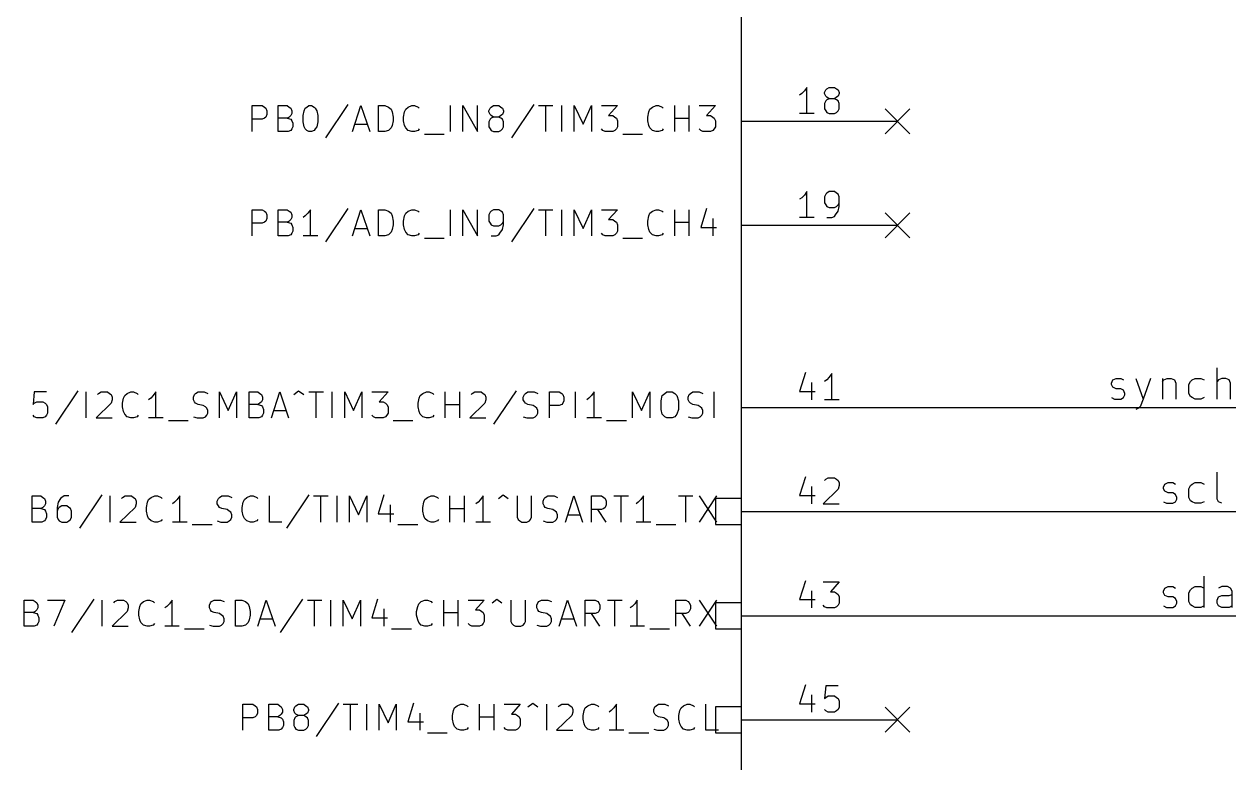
# Model space of a CAD drawing. Extents: x 4000 to 326700, y 4000 to 230000.
# Drawn here: x 120220 to 143500, y 132675 to 146862 of the extents above; entities that cross this region are included whole.
import ezdxf

# ---------------------------------------------------------------- set-up
doc = ezdxf.new("R2010")
doc.units = 0
for name, color, linetype in [('BLACK', 1, 'CONTINUOUS'), ('BLUE', 2, 'CONTINUOUS'), ('CYAN', 4, 'CONTINUOUS'), ('GREEN', 3, 'CONTINUOUS'), ('RED', 5, 'CONTINUOUS')]:
    doc.layers.add(name, color=color, linetype=linetype)

msp = doc.modelspace()

# ---------------------------------------------------------------- linework, layer by layer
at = {"layer": 'BLACK'}
for p, q in [((143140, 139660), (143140, 140260)), ((141110, 139970), (141140, 140030)), ((141110, 139940), (141110, 139970)), ((141140, 139890), (141110, 139940)), ((141140, 140030), (141200, 140060)), ((141200, 140060), (141290, 140060)), ((141290, 140060), (141340, 140030)), ((141580, 140060), (141720, 139660)), ((141860, 140060), (141720, 139660)), ((142090, 140060), (142090, 139660)), ((142090, 140000), (142120, 140030)), ((142120, 140030), (142180, 140060)), ((142180, 140060), (142260, 140060)), ((142260, 140060), (142320, 140030)), ((142320, 140030), (142350, 139970)), ((142350, 139970), (142350, 139660)), ((142600, 139940), (142630, 140000)), ((142600, 139770), (142600, 139940)), ((142630, 140000), (142660, 140030)), ((142660, 140030), (142720, 140060)), ((142720, 140060), (142830, 140060)), ((142830, 140060), (142890, 140030)), ((143170, 140030), (143140, 140000)), ((143230, 140060), (143170, 140030)), ((143310, 140060), (143230, 140060)), ((143370, 140030), (143310, 140060)), ((143400, 139970), (143370, 140030)), ((143400, 139660), (143400, 139970)), ((141110, 139690), (141170, 139660)), ((141200, 139860), (141140, 139890)), ((141290, 139860), (141200, 139860)), ((141340, 139830), (141290, 139860)), ((141290, 139660), (141340, 139690)), ((141370, 139770), (141340, 139830)), ((141340, 139690), (141370, 139740)), ((141370, 139740), (141370, 139770)), ((142630, 139710), (142600, 139770)), ((142660, 139690), (142630, 139710)), ((142720, 139660), (142660, 139690)), ((142890, 139690), (142830, 139660)), ((141170, 139660), (141290, 139660)), ((141630, 139490), (141580, 139460)), ((141660, 139510), (141630, 139490)), ((141720, 139660), (141660, 139510)), ((142830, 139660), (142720, 139660)), ((142140, 138030), (142200, 138060)), ((142200, 138060), (142290, 138060)), ((142290, 138060), (142340, 138030)), ((142660, 138030), (142720, 138060)), ((142720, 138060), (142830, 138060)), ((142830, 138060), (142890, 138030)), ((143140, 137740), (143140, 138260)), ((142110, 137970), (142140, 138030)), ((142110, 137940), (142110, 137970)), ((142140, 137890), (142110, 137940)), ((142200, 137860), (142140, 137890)), ((142290, 137860), (142200, 137860)), ((142340, 137830), (142290, 137860)), ((142370, 137770), (142340, 137830)), ((142600, 137940), (142630, 138000)), ((142600, 137770), (142600, 137940)), ((142630, 138000), (142660, 138030)), ((142110, 137690), (142170, 137660)), ((142170, 137660), (142290, 137660)), ((142290, 137660), (142340, 137690)), ((142340, 137690), (142370, 137740)), ((142370, 137740), (142370, 137770)), ((142630, 137710), (142600, 137770)), ((142660, 137690), (142630, 137710)), ((142720, 137660), (142660, 137690)), ((142830, 137660), (142720, 137660)), ((142890, 137690), (142830, 137660)), ((143170, 137690), (143140, 137740)), ((143230, 137660), (143170, 137690)), ((142890, 135660), (142890, 136260)), ((142110, 135970), (142140, 136030)), ((142110, 135940), (142110, 135970)), ((142140, 136030), (142200, 136060)), ((142200, 136060), (142290, 136060)), ((142290, 136060), (142340, 136030)), ((142600, 135940), (142630, 136000)), ((142630, 136000), (142660, 136030)), ((142660, 136030), (142720, 136060)), ((142720, 136060), (142830, 136060)), ((142830, 136060), (142890, 136030)), ((143230, 136060), (143170, 136030)), ((143340, 136060), (143230, 136060)), ((143400, 136030), (143340, 136060)), ((143430, 135970), (143400, 136030)), ((143430, 135660), (143430, 135970)), ((142140, 135890), (142110, 135940)), ((142200, 135860), (142140, 135890)), ((142290, 135860), (142200, 135860)), ((142340, 135830), (142290, 135860)), ((142370, 135770), (142340, 135830)), ((142340, 135690), (142370, 135740)), ((142370, 135740), (142370, 135770)), ((142600, 135770), (142600, 135940)), ((142630, 135710), (142600, 135770)), ((143140, 135800), (143170, 135860)), ((143140, 135740), (143140, 135800)), ((143170, 135690), (143140, 135740)), ((143170, 135860), (143230, 135890)), ((143230, 135890), (143370, 135890)), ((143370, 135890), (143430, 135910)), ((142110, 135690), (142170, 135660)), ((142170, 135660), (142290, 135660)), ((142290, 135660), (142340, 135690)), ((142660, 135690), (142630, 135710)), ((142720, 135660), (142660, 135690)), ((142830, 135660), (142720, 135660)), ((142890, 135690), (142830, 135660)), ((143230, 135660), (143170, 135690)), ((143370, 135660), (143230, 135660)), ((143430, 135690), (143370, 135660))]:
    msp.add_line(p, q, dxfattribs=at)
at = {"layer": 'BLUE'}
for p, q in [((136760, 145240), (137240, 144760)), ((137240, 145240), (136760, 144760)), ((136760, 143240), (137240, 142760)), ((137240, 143240), (136760, 142760)), ((136760, 133740), (137240, 133260)), ((137240, 133740), (136760, 133260))]:
    msp.add_line(p, q, dxfattribs=at)
at = {"layer": 'CYAN'}
for p, q in [((124600, 144800), (124600, 145300)), ((124600, 145300), (124790, 145300)), ((124790, 145300), (124840, 145270)), ((124840, 145270), (124860, 145250)), ((125100, 144800), (125100, 145300)), ((125100, 145300), (125270, 145300)), ((125270, 145300), (125310, 145270)), ((125310, 145270), (125340, 145250)), ((125620, 145250), (125650, 145270)), ((125650, 145270), (125690, 145300)), ((125690, 145300), (125740, 145300)), ((125740, 145300), (125790, 145270)), ((125790, 145270), (125810, 145250)), ((126440, 145320), (126010, 144680)), ((126530, 144800), (126690, 145300)), ((126690, 145300), (126860, 144800)), ((127030, 144800), (127030, 145300)), ((127030, 145300), (127150, 145300)), ((127150, 145300), (127220, 145270)), ((127220, 145270), (127270, 145230)), ((127550, 145230), (127600, 145270)), ((127600, 145270), (127670, 145300)), ((127670, 145300), (127720, 145300)), ((127720, 145300), (127790, 145270)), ((127790, 145270), (127810, 145250)), ((128410, 144800), (128410, 145300)), ((128650, 144800), (128650, 145300)), ((128650, 145300), (128930, 144800)), ((128930, 144800), (128930, 145300)), ((129170, 145250), (129190, 145270)), ((129190, 145270), (129240, 145300)), ((129240, 145300), (129340, 145300)), ((129340, 145300), (129380, 145270)), ((129380, 145270), (129410, 145250)), ((130010, 145320), (129580, 144680)), ((130100, 145300), (130380, 145300)), ((130240, 144800), (130240, 145300)), ((130550, 144800), (130550, 145300)), ((130790, 144800), (130790, 145300)), ((130790, 145300), (130960, 144940)), ((130960, 144940), (131120, 145300)), ((131120, 145300), (131120, 144800)), ((131310, 145300), (131620, 145300)), ((131620, 145300), (131450, 145110)), ((132240, 145230), (132290, 145270)), ((132290, 145270), (132360, 145300)), ((132360, 145300), (132410, 145300)), ((132410, 145300), (132480, 145270)), ((132480, 145270), (132500, 145250)), ((132720, 144800), (132720, 145300)), ((133000, 144800), (133000, 145300)), ((133190, 145300), (133500, 145300)), ((133500, 145300), (133330, 145110)), ((124790, 145040), (124600, 145040)), ((124840, 145060), (124790, 145040)), ((124860, 145080), (124840, 145060)), ((124860, 145250), (124880, 145200)), ((124880, 145130), (124860, 145080)), ((124880, 145200), (124880, 145130)), ((125270, 145060), (125100, 145060)), ((125310, 145080), (125270, 145060)), ((125270, 145060), (125340, 145040)), ((125340, 145110), (125310, 145080)), ((125340, 145250), (125360, 145200)), ((125360, 145150), (125340, 145110)), ((125340, 145040), (125360, 145010)), ((125360, 145200), (125360, 145150)), ((125580, 145110), (125600, 145200)), ((125580, 144990), (125580, 145110)), ((125600, 145200), (125620, 145250)), ((125810, 145250), (125840, 145200)), ((125840, 145200), (125860, 145110)), ((125860, 145110), (125860, 144990)), ((127270, 145230), (127290, 145180)), ((127290, 145180), (127310, 145080)), ((127310, 145080), (127310, 145010)), ((127510, 145080), (127530, 145180)), ((127510, 145010), (127510, 145080)), ((127530, 145180), (127550, 145230)), ((129150, 145200), (129170, 145250)), ((129150, 145180), (129150, 145200)), ((129170, 145130), (129150, 145180)), ((129170, 145040), (129150, 144990)), ((129190, 145110), (129170, 145130)), ((129190, 145060), (129170, 145040)), ((129240, 145080), (129190, 145110)), ((129240, 145080), (129190, 145060)), ((129340, 145080), (129240, 145080)), ((129380, 145110), (129340, 145080)), ((129380, 145060), (129340, 145080)), ((129410, 145130), (129380, 145110)), ((129410, 145040), (129380, 145060)), ((129410, 145250), (129430, 145200)), ((129430, 145180), (129410, 145130)), ((129430, 144990), (129410, 145040)), ((129430, 145200), (129430, 145180)), ((131450, 145110), (131530, 145110)), ((131530, 145110), (131570, 145080)), ((131570, 145080), (131600, 145060)), ((131600, 145060), (131620, 145010)), ((132200, 145080), (132220, 145180)), ((132200, 145010), (132200, 145080)), ((132220, 145180), (132240, 145230)), ((132720, 145060), (133000, 145060)), ((133330, 145110), (133410, 145110)), ((133410, 145110), (133450, 145080)), ((133450, 145080), (133480, 145060)), ((133480, 145060), (133500, 145010)), ((125340, 144820), (125290, 144800)), ((125360, 144850), (125340, 144820)), ((125360, 145010), (125380, 144960)), ((125380, 144890), (125360, 144850)), ((125380, 144960), (125380, 144890)), ((125600, 144890), (125580, 144990)), ((125620, 144850), (125600, 144890)), ((125650, 144820), (125620, 144850)), ((125690, 144800), (125650, 144820)), ((125790, 144820), (125740, 144800)), ((125810, 144850), (125790, 144820)), ((125840, 144890), (125810, 144850)), ((125860, 144990), (125840, 144890)), ((126580, 144940), (126810, 144940)), ((127220, 144820), (127150, 144800)), ((127270, 144870), (127220, 144820)), ((127290, 144920), (127270, 144870)), ((127310, 145010), (127290, 144920)), ((127530, 144920), (127510, 145010)), ((127550, 144870), (127530, 144920)), ((127600, 144820), (127550, 144870)), ((127670, 144800), (127600, 144820)), ((127790, 144820), (127720, 144800)), ((127810, 144850), (127790, 144820)), ((129150, 144990), (129150, 144890)), ((129150, 144890), (129170, 144850)), ((129170, 144850), (129190, 144820)), ((129190, 144820), (129240, 144800)), ((129340, 144800), (129380, 144820)), ((129380, 144820), (129410, 144850)), ((129410, 144850), (129430, 144890)), ((129430, 144890), (129430, 144990)), ((131340, 144820), (131310, 144850)), ((131380, 144800), (131340, 144820)), ((131570, 144820), (131530, 144800)), ((131600, 144850), (131570, 144820)), ((131620, 144890), (131600, 144850)), ((131620, 145010), (131620, 144890)), ((132220, 144920), (132200, 145010)), ((132240, 144870), (132220, 144920)), ((132290, 144820), (132240, 144870)), ((132360, 144800), (132290, 144820)), ((132480, 144820), (132410, 144800)), ((132500, 144850), (132480, 144820)), ((133220, 144820), (133190, 144850)), ((133260, 144800), (133220, 144820)), ((133450, 144820), (133410, 144800)), ((133480, 144850), (133450, 144820)), ((133500, 144890), (133480, 144850)), ((133500, 145010), (133500, 144890)), ((125290, 144800), (125100, 144800)), ((125740, 144800), (125690, 144800)), ((127150, 144800), (127030, 144800)), ((127720, 144800), (127670, 144800)), ((127910, 144750), (128290, 144750)), ((129240, 144800), (129340, 144800)), ((131530, 144800), (131380, 144800)), ((131720, 144750), (132100, 144750)), ((132410, 144800), (132360, 144800)), ((133410, 144800), (133260, 144800)), ((124600, 142800), (124600, 143300)), ((124600, 143300), (124790, 143300)), ((124790, 143300), (124840, 143270)), ((124840, 143270), (124860, 143250)), ((124860, 143250), (124880, 143200)), ((124880, 143200), (124880, 143130)), ((125100, 142800), (125100, 143300)), ((125100, 143300), (125270, 143300)), ((125270, 143300), (125310, 143270)), ((125310, 143270), (125340, 143250)), ((125340, 143250), (125360, 143200)), ((125360, 143200), (125360, 143150)), ((125620, 143180), (125580, 143150)), ((125670, 143230), (125620, 143180)), ((125720, 143300), (125670, 143230)), ((125720, 142800), (125720, 143300)), ((126440, 143320), (126010, 142680)), ((126530, 142800), (126690, 143300)), ((126690, 143300), (126860, 142800)), ((127030, 142800), (127030, 143300)), ((127030, 143300), (127150, 143300)), ((127150, 143300), (127220, 143270)), ((127220, 143270), (127270, 143230)), ((127270, 143230), (127290, 143180)), ((127290, 143180), (127310, 143080)), ((127510, 143080), (127530, 143180)), ((127530, 143180), (127550, 143230)), ((127550, 143230), (127600, 143270)), ((127600, 143270), (127670, 143300)), ((127670, 143300), (127720, 143300)), ((127720, 143300), (127790, 143270)), ((127790, 143270), (127810, 143250)), ((128410, 142800), (128410, 143300)), ((128650, 142800), (128650, 143300)), ((128650, 143300), (128930, 142800)), ((128930, 142800), (128930, 143300)), ((129170, 143250), (129150, 143200)), ((129150, 143200), (129150, 143080)), ((129190, 143270), (129170, 143250)), ((129240, 143300), (129190, 143270)), ((129340, 143300), (129240, 143300)), ((129380, 143270), (129340, 143300)), ((129410, 143250), (129380, 143270)), ((129430, 143200), (129410, 143250)), ((129430, 143010), (129430, 143200)), ((130010, 143320), (129580, 142680)), ((130100, 143300), (130380, 143300)), ((130240, 142800), (130240, 143300)), ((130550, 142800), (130550, 143300)), ((130790, 142800), (130790, 143300)), ((130790, 143300), (130960, 142940)), ((130960, 142940), (131120, 143300)), ((131120, 143300), (131120, 142800)), ((131310, 143300), (131620, 143300)), ((131620, 143300), (131450, 143110)), ((132200, 143080), (132220, 143180)), ((132220, 143180), (132240, 143230)), ((132240, 143230), (132290, 143270)), ((132290, 143270), (132360, 143300)), ((132360, 143300), (132410, 143300)), ((132410, 143300), (132480, 143270)), ((132480, 143270), (132500, 143250)), ((132720, 142800), (132720, 143300)), ((133000, 142800), (133000, 143300)), ((133330, 143320), (133220, 142960)), ((124790, 143040), (124600, 143040)), ((124840, 143060), (124790, 143040)), ((124860, 143080), (124840, 143060)), ((124880, 143130), (124860, 143080)), ((125270, 143060), (125100, 143060)), ((125310, 143080), (125270, 143060)), ((125270, 143060), (125340, 143040)), ((125340, 143110), (125310, 143080)), ((125360, 143150), (125340, 143110)), ((125340, 143040), (125360, 143010)), ((125360, 143010), (125380, 142960)), ((125380, 142960), (125380, 142890)), ((126580, 142940), (126810, 142940)), ((127310, 143010), (127290, 142920)), ((127310, 143080), (127310, 143010)), ((127510, 143010), (127510, 143080)), ((127530, 142920), (127510, 143010)), ((129150, 143080), (129170, 143040)), ((129170, 143040), (129190, 143010)), ((129190, 143010), (129240, 142990)), ((129240, 142990), (129340, 142990)), ((129340, 142990), (129380, 143010)), ((129380, 143010), (129410, 143040)), ((129410, 143040), (129430, 143080)), ((129410, 142920), (129430, 143010)), ((131450, 143110), (131530, 143110)), ((131530, 143110), (131570, 143080)), ((131570, 143080), (131600, 143060)), ((131600, 143060), (131620, 143010)), ((131620, 143010), (131620, 142890)), ((132200, 143010), (132200, 143080)), ((132220, 142920), (132200, 143010)), ((132720, 143060), (133000, 143060)), ((133220, 142960), (133520, 142960)), ((133450, 143130), (133450, 142800)), ((125290, 142800), (125100, 142800)), ((125340, 142820), (125290, 142800)), ((125360, 142850), (125340, 142820)), ((125380, 142890), (125360, 142850)), ((125860, 142800), (125580, 142800)), ((127150, 142800), (127030, 142800)), ((127220, 142820), (127150, 142800)), ((127270, 142870), (127220, 142820)), ((127290, 142920), (127270, 142870)), ((127550, 142870), (127530, 142920)), ((127600, 142820), (127550, 142870)), ((127670, 142800), (127600, 142820)), ((127720, 142800), (127670, 142800)), ((127790, 142820), (127720, 142800)), ((127810, 142850), (127790, 142820)), ((127910, 142750), (128290, 142750)), ((129190, 142800), (129290, 142800)), ((129290, 142800), (129340, 142820)), ((129340, 142820), (129360, 142850)), ((129360, 142850), (129410, 142920)), ((131340, 142820), (131310, 142850)), ((131380, 142800), (131340, 142820)), ((131530, 142800), (131380, 142800)), ((131570, 142820), (131530, 142800)), ((131600, 142850), (131570, 142820)), ((131620, 142890), (131600, 142850)), ((131720, 142750), (132100, 142750)), ((132240, 142870), (132220, 142920)), ((132290, 142820), (132240, 142870)), ((132360, 142800), (132290, 142820)), ((132410, 142800), (132360, 142800)), ((132480, 142820), (132410, 142800)), ((132500, 142850), (132480, 142820)), ((120410, 139800), (120390, 139560)), ((120650, 139800), (120410, 139800)), ((121250, 139820), (120820, 139180)), ((121410, 139300), (121410, 139800)), ((121630, 139750), (121650, 139770)), ((121650, 139770), (121700, 139800)), ((121700, 139800), (121820, 139800)), ((121820, 139800), (121860, 139770)), ((121860, 139770), (121890, 139750)), ((121890, 139750), (121910, 139700)), ((121910, 139700), (121910, 139650)), ((122110, 139580), (122130, 139680)), ((122130, 139680), (122150, 139730)), ((122150, 139730), (122200, 139770)), ((122200, 139770), (122270, 139800)), ((122270, 139800), (122320, 139800)), ((122320, 139800), (122390, 139770)), ((122390, 139770), (122410, 139750)), ((122650, 139680), (122610, 139650)), ((122700, 139730), (122650, 139680)), ((122750, 139800), (122700, 139730)), ((122750, 139300), (122750, 139800)), ((123470, 139700), (123490, 139750)), ((123470, 139650), (123470, 139700)), ((123490, 139750), (123510, 139770)), ((123510, 139770), (123560, 139800)), ((123560, 139800), (123680, 139800)), ((123680, 139800), (123750, 139770)), ((123970, 139300), (123970, 139800)), ((123970, 139800), (124140, 139440)), ((124140, 139440), (124300, 139800)), ((124300, 139800), (124300, 139300)), ((124540, 139300), (124540, 139800)), ((124540, 139800), (124710, 139800)), ((124710, 139800), (124750, 139770)), ((124750, 139770), (124780, 139750)), ((124780, 139750), (124800, 139700)), ((124800, 139700), (124800, 139650)), ((124970, 139300), (125130, 139800)), ((125130, 139800), (125300, 139300)), ((125400, 139750), (125490, 139820)), ((125490, 139820), (125590, 139750)), ((125690, 139800), (125970, 139800)), ((125830, 139300), (125830, 139800)), ((126140, 139300), (126140, 139800)), ((126380, 139300), (126380, 139800)), ((126380, 139800), (126550, 139440)), ((126550, 139440), (126710, 139800)), ((126710, 139800), (126710, 139300)), ((126900, 139800), (127210, 139800)), ((127210, 139800), (127040, 139610)), ((127790, 139580), (127810, 139680)), ((127810, 139680), (127830, 139730)), ((127830, 139730), (127880, 139770)), ((127880, 139770), (127950, 139800)), ((127950, 139800), (128000, 139800)), ((128000, 139800), (128070, 139770)), ((128070, 139770), (128090, 139750)), ((128310, 139300), (128310, 139800)), ((128590, 139300), (128590, 139800)), ((128810, 139750), (128830, 139770)), ((128830, 139770), (128880, 139800)), ((128880, 139800), (129000, 139800)), ((129000, 139800), (129040, 139770)), ((129040, 139770), (129070, 139750)), ((129070, 139750), (129090, 139700)), ((129090, 139700), (129090, 139650)), ((129670, 139820), (129240, 139180)), ((129810, 139700), (129830, 139750)), ((129810, 139650), (129810, 139700)), ((129830, 139750), (129850, 139770)), ((129850, 139770), (129900, 139800)), ((129900, 139800), (130020, 139800)), ((130020, 139800), (130090, 139770)), ((130310, 139300), (130310, 139800)), ((130310, 139800), (130500, 139800)), ((130500, 139800), (130550, 139770)), ((130550, 139770), (130570, 139750)), ((130570, 139750), (130590, 139700)), ((130590, 139700), (130590, 139630)), ((130810, 139300), (130810, 139800)), ((131070, 139680), (131030, 139650)), ((131120, 139730), (131070, 139680)), ((131170, 139800), (131120, 139730)), ((131170, 139300), (131170, 139800)), ((131910, 139300), (131910, 139800)), ((131910, 139800), (132080, 139440)), ((132080, 139440), (132240, 139800)), ((132240, 139800), (132240, 139300)), ((132460, 139630), (132480, 139730)), ((132480, 139730), (132530, 139770)), ((132530, 139770), (132570, 139800)), ((132570, 139800), (132670, 139800)), ((132670, 139800), (132720, 139770)), ((132720, 139770), (132760, 139730)), ((132760, 139730), (132790, 139630)), ((132980, 139700), (133000, 139750)), ((132980, 139650), (132980, 139700)), ((133000, 139750), (133020, 139770)), ((133020, 139770), (133070, 139800)), ((133070, 139800), (133190, 139800)), ((133190, 139800), (133260, 139770)), ((133480, 139300), (133480, 139800)), ((120390, 139560), (120410, 139580)), ((120410, 139580), (120460, 139610)), ((120460, 139610), (120580, 139610)), ((120580, 139610), (120620, 139580)), ((120620, 139580), (120650, 139560)), ((120650, 139560), (120670, 139510)), ((120670, 139510), (120670, 139390)), ((121890, 139580), (121600, 139300)), ((121910, 139650), (121890, 139580)), ((122110, 139510), (122110, 139580)), ((122130, 139420), (122110, 139510)), ((123490, 139610), (123470, 139650)), ((123510, 139580), (123490, 139610)), ((123560, 139560), (123510, 139580)), ((123660, 139540), (123560, 139560)), ((123700, 139510), (123660, 139540)), ((123730, 139490), (123700, 139510)), ((123750, 139440), (123730, 139490)), ((124710, 139560), (124540, 139560)), ((124750, 139580), (124710, 139560)), ((124710, 139560), (124780, 139540)), ((124780, 139610), (124750, 139580)), ((124800, 139650), (124780, 139610)), ((124780, 139540), (124800, 139510)), ((124800, 139510), (124820, 139460)), ((124820, 139460), (124820, 139390)), ((127040, 139610), (127120, 139610)), ((127120, 139610), (127160, 139580)), ((127160, 139580), (127190, 139560)), ((127190, 139560), (127210, 139510)), ((127210, 139510), (127210, 139390)), ((127790, 139510), (127790, 139580)), ((127810, 139420), (127790, 139510)), ((128310, 139560), (128590, 139560)), ((129070, 139580), (128780, 139300)), ((129090, 139650), (129070, 139580)), ((129830, 139610), (129810, 139650)), ((129850, 139580), (129830, 139610)), ((129900, 139560), (129850, 139580)), ((130000, 139540), (129900, 139560)), ((130040, 139510), (130000, 139540)), ((130070, 139490), (130040, 139510)), ((130090, 139440), (130070, 139490)), ((130500, 139540), (130310, 139540)), ((130550, 139560), (130500, 139540)), ((130570, 139580), (130550, 139560)), ((130590, 139630), (130570, 139580)), ((132460, 139460), (132460, 139630)), ((132480, 139370), (132460, 139460)), ((132790, 139460), (132760, 139370)), ((132790, 139630), (132790, 139460)), ((133000, 139610), (132980, 139650)), ((133020, 139580), (133000, 139610)), ((133070, 139560), (133020, 139580)), ((133170, 139540), (133070, 139560)), ((133210, 139510), (133170, 139540)), ((133240, 139490), (133210, 139510)), ((133260, 139440), (133240, 139490)), ((120410, 139320), (120390, 139350)), ((120460, 139300), (120410, 139320)), ((120580, 139300), (120460, 139300)), ((120620, 139320), (120580, 139300)), ((120650, 139350), (120620, 139320)), ((120670, 139390), (120650, 139350)), ((121600, 139300), (121910, 139300)), ((122150, 139370), (122130, 139420)), ((122200, 139320), (122150, 139370)), ((122270, 139300), (122200, 139320)), ((122320, 139300), (122270, 139300)), ((122390, 139320), (122320, 139300)), ((122410, 139350), (122390, 139320)), ((122890, 139300), (122610, 139300)), ((122990, 139250), (123370, 139250)), ((123470, 139320), (123540, 139300)), ((123540, 139300), (123660, 139300)), ((123660, 139300), (123700, 139320)), ((123700, 139320), (123730, 139350)), ((123730, 139350), (123750, 139390)), ((123750, 139390), (123750, 139440)), ((124730, 139300), (124540, 139300)), ((124780, 139320), (124730, 139300)), ((124800, 139350), (124780, 139320)), ((124820, 139390), (124800, 139350)), ((125020, 139440), (125250, 139440)), ((126930, 139320), (126900, 139350)), ((126970, 139300), (126930, 139320)), ((127120, 139300), (126970, 139300)), ((127160, 139320), (127120, 139300)), ((127190, 139350), (127160, 139320)), ((127210, 139390), (127190, 139350)), ((127310, 139250), (127690, 139250)), ((127830, 139370), (127810, 139420)), ((127880, 139320), (127830, 139370)), ((127950, 139300), (127880, 139320)), ((128000, 139300), (127950, 139300)), ((128070, 139320), (128000, 139300)), ((128090, 139350), (128070, 139320)), ((128780, 139300), (129090, 139300)), ((129810, 139320), (129880, 139300)), ((129880, 139300), (130000, 139300)), ((130000, 139300), (130040, 139320)), ((130040, 139320), (130070, 139350)), ((130070, 139350), (130090, 139390)), ((130090, 139390), (130090, 139440)), ((131310, 139300), (131030, 139300)), ((131410, 139250), (131790, 139250)), ((132530, 139320), (132480, 139370)), ((132570, 139300), (132530, 139320)), ((132670, 139300), (132570, 139300)), ((132720, 139320), (132670, 139300)), ((132760, 139370), (132720, 139320)), ((132980, 139320), (133050, 139300)), ((133050, 139300), (133170, 139300)), ((133170, 139300), (133210, 139320)), ((133210, 139320), (133240, 139350)), ((133240, 139350), (133260, 139390)), ((133260, 139390), (133260, 139440)), ((121710, 137820), (121280, 137180)), ((125690, 137820), (125260, 137180)), ((127130, 137820), (127020, 137460)), ((129330, 137750), (129420, 137820)), ((129420, 137820), (129520, 137750)), ((120370, 137300), (120370, 137800)), ((120370, 137800), (120540, 137800)), ((120540, 137800), (120580, 137770)), ((120580, 137770), (120610, 137750)), ((120610, 137610), (120580, 137580)), ((120610, 137750), (120630, 137700)), ((120630, 137650), (120610, 137610)), ((120630, 137700), (120630, 137650)), ((120870, 137680), (120850, 137580)), ((120920, 137750), (120870, 137680)), ((120940, 137610), (120890, 137580)), ((120940, 137770), (120920, 137750)), ((120990, 137800), (120940, 137770)), ((121040, 137610), (120940, 137610)), ((121080, 137800), (120990, 137800)), ((121080, 137580), (121040, 137610)), ((121870, 137300), (121870, 137800)), ((122090, 137750), (122110, 137770)), ((122110, 137770), (122160, 137800)), ((122160, 137800), (122280, 137800)), ((122280, 137800), (122320, 137770)), ((122320, 137770), (122350, 137750)), ((122350, 137750), (122370, 137700)), ((122370, 137650), (122350, 137580)), ((122370, 137700), (122370, 137650)), ((122570, 137580), (122590, 137680)), ((122590, 137680), (122610, 137730)), ((122610, 137730), (122660, 137770)), ((122660, 137770), (122730, 137800)), ((122730, 137800), (122780, 137800)), ((122780, 137800), (122850, 137770)), ((122850, 137770), (122870, 137750)), ((123110, 137680), (123070, 137650)), ((123160, 137730), (123110, 137680)), ((123210, 137800), (123160, 137730)), ((123210, 137300), (123210, 137800)), ((123930, 137700), (123950, 137750)), ((123930, 137650), (123930, 137700)), ((123950, 137610), (123930, 137650)), ((123950, 137750), (123970, 137770)), ((123970, 137580), (123950, 137610)), ((123970, 137770), (124020, 137800)), ((124020, 137800), (124140, 137800)), ((124140, 137800), (124210, 137770)), ((124410, 137580), (124430, 137680)), ((124430, 137680), (124450, 137730)), ((124450, 137730), (124500, 137770)), ((124500, 137770), (124570, 137800)), ((124570, 137800), (124620, 137800)), ((124620, 137800), (124690, 137770)), ((124690, 137770), (124710, 137750)), ((124930, 137300), (124930, 137800)), ((125780, 137800), (126060, 137800)), ((125920, 137300), (125920, 137800)), ((126230, 137300), (126230, 137800)), ((126470, 137300), (126470, 137800)), ((126470, 137800), (126640, 137440)), ((126640, 137440), (126800, 137800)), ((126800, 137800), (126800, 137300)), ((127250, 137630), (127250, 137300)), ((127880, 137580), (127900, 137680)), ((127900, 137680), (127920, 137730)), ((127920, 137730), (127970, 137770)), ((127970, 137770), (128040, 137800)), ((128040, 137800), (128090, 137800)), ((128090, 137800), (128160, 137770)), ((128160, 137770), (128180, 137750)), ((128400, 137300), (128400, 137800)), ((128680, 137300), (128680, 137800)), ((128940, 137680), (128900, 137650)), ((128990, 137730), (128940, 137680)), ((129040, 137800), (128990, 137730)), ((129040, 137300), (129040, 137800)), ((129690, 137800), (129690, 137390)), ((129970, 137390), (129970, 137800)), ((130190, 137700), (130210, 137750)), ((130190, 137650), (130190, 137700)), ((130210, 137610), (130190, 137650)), ((130210, 137750), (130230, 137770)), ((130230, 137580), (130210, 137610)), ((130230, 137770), (130280, 137800)), ((130280, 137800), (130400, 137800)), ((130400, 137800), (130470, 137770)), ((130620, 137300), (130780, 137800)), ((130780, 137800), (130950, 137300)), ((131120, 137300), (131120, 137800)), ((131120, 137800), (131310, 137800)), ((131310, 137800), (131360, 137770)), ((131360, 137770), (131380, 137750)), ((131380, 137750), (131400, 137700)), ((131400, 137630), (131380, 137580)), ((131400, 137700), (131400, 137630)), ((131550, 137800), (131830, 137800)), ((131690, 137300), (131690, 137800)), ((132020, 137680), (131980, 137650)), ((132070, 137730), (132020, 137680)), ((132120, 137800), (132070, 137730)), ((132120, 137300), (132120, 137800)), ((132790, 137800), (133070, 137800)), ((132930, 137300), (132930, 137800)), ((133190, 137800), (133520, 137300)), ((133520, 137800), (133190, 137300)), ((120540, 137560), (120370, 137560)), ((120580, 137580), (120540, 137560)), ((120540, 137560), (120610, 137540)), ((120610, 137540), (120630, 137510)), ((120630, 137510), (120650, 137460)), ((120650, 137390), (120630, 137350)), ((120650, 137460), (120650, 137390)), ((120850, 137580), (120850, 137390)), ((120870, 137560), (120850, 137510)), ((120850, 137390), (120870, 137350)), ((120890, 137580), (120870, 137560)), ((121110, 137560), (121080, 137580)), ((121130, 137510), (121110, 137560)), ((121110, 137350), (121130, 137390)), ((121130, 137390), (121130, 137510)), ((122350, 137580), (122060, 137300)), ((122570, 137510), (122570, 137580)), ((122590, 137420), (122570, 137510)), ((122610, 137370), (122590, 137420)), ((122660, 137320), (122610, 137370)), ((124020, 137560), (123970, 137580)), ((124120, 137540), (124020, 137560)), ((124160, 137510), (124120, 137540)), ((124190, 137490), (124160, 137510)), ((124210, 137440), (124190, 137490)), ((124190, 137350), (124210, 137390)), ((124210, 137390), (124210, 137440)), ((124410, 137510), (124410, 137580)), ((124430, 137420), (124410, 137510)), ((124450, 137370), (124430, 137420)), ((124500, 137320), (124450, 137370)), ((127020, 137460), (127320, 137460)), ((127880, 137510), (127880, 137580)), ((127900, 137420), (127880, 137510)), ((127920, 137370), (127900, 137420)), ((127970, 137320), (127920, 137370)), ((128400, 137560), (128680, 137560)), ((129690, 137390), (129710, 137350)), ((129950, 137350), (129970, 137390)), ((130280, 137560), (130230, 137580)), ((130380, 137540), (130280, 137560)), ((130420, 137510), (130380, 137540)), ((130450, 137490), (130420, 137510)), ((130470, 137440), (130450, 137490)), ((130450, 137350), (130470, 137390)), ((130470, 137390), (130470, 137440)), ((130670, 137440), (130900, 137440)), ((131310, 137540), (131120, 137540)), ((131400, 137300), (131240, 137540)), ((131360, 137560), (131310, 137540)), ((131380, 137580), (131360, 137560)), ((120560, 137300), (120370, 137300)), ((120610, 137320), (120560, 137300)), ((120630, 137350), (120610, 137320)), ((120870, 137350), (120890, 137320)), ((120890, 137320), (120940, 137300)), ((120940, 137300), (121040, 137300)), ((121040, 137300), (121080, 137320)), ((121080, 137320), (121110, 137350)), ((122060, 137300), (122370, 137300)), ((122730, 137300), (122660, 137320)), ((122780, 137300), (122730, 137300)), ((122850, 137320), (122780, 137300)), ((122870, 137350), (122850, 137320)), ((123350, 137300), (123070, 137300)), ((123450, 137250), (123830, 137250)), ((123930, 137320), (124000, 137300)), ((124000, 137300), (124120, 137300)), ((124120, 137300), (124160, 137320)), ((124160, 137320), (124190, 137350)), ((124570, 137300), (124500, 137320)), ((124620, 137300), (124570, 137300)), ((124690, 137320), (124620, 137300)), ((124710, 137350), (124690, 137320)), ((125170, 137300), (124930, 137300)), ((127400, 137250), (127780, 137250)), ((128040, 137300), (127970, 137320)), ((128090, 137300), (128040, 137300)), ((128160, 137320), (128090, 137300)), ((128180, 137350), (128160, 137320)), ((129180, 137300), (128900, 137300)), ((129710, 137350), (129740, 137320)), ((129740, 137320), (129780, 137300)), ((129780, 137300), (129880, 137300)), ((129880, 137300), (129930, 137320)), ((129930, 137320), (129950, 137350)), ((130190, 137320), (130260, 137300)), ((130260, 137300), (130380, 137300)), ((130380, 137300), (130420, 137320)), ((130420, 137320), (130450, 137350)), ((132260, 137300), (131980, 137300)), ((132360, 137250), (132740, 137250)), ((120220, 135300), (120220, 135800)), ((120220, 135800), (120390, 135800)), ((120390, 135800), (120430, 135770)), ((120430, 135770), (120460, 135750)), ((120460, 135750), (120480, 135700)), ((120670, 135800), (121000, 135800)), ((121000, 135800), (120790, 135300)), ((121560, 135820), (121130, 135180)), ((121720, 135300), (121720, 135800)), ((121940, 135750), (121960, 135770)), ((121960, 135770), (122010, 135800)), ((122010, 135800), (122130, 135800)), ((122130, 135800), (122170, 135770)), ((122170, 135770), (122200, 135750)), ((122200, 135750), (122220, 135700)), ((122440, 135680), (122460, 135730)), ((122460, 135730), (122510, 135770)), ((122510, 135770), (122580, 135800)), ((122580, 135800), (122630, 135800)), ((122630, 135800), (122700, 135770)), ((122700, 135770), (122720, 135750)), ((123010, 135730), (122960, 135680)), ((123060, 135800), (123010, 135730)), ((123060, 135300), (123060, 135800)), ((123780, 135700), (123800, 135750)), ((123800, 135750), (123820, 135770)), ((123820, 135770), (123870, 135800)), ((123870, 135800), (123990, 135800)), ((123990, 135800), (124060, 135770)), ((124280, 135300), (124280, 135800)), ((124280, 135800), (124400, 135800)), ((124400, 135800), (124470, 135770)), ((124470, 135770), (124520, 135730)), ((124520, 135730), (124540, 135680)), ((124710, 135300), (124870, 135800)), ((124870, 135800), (125040, 135300)), ((125570, 135820), (125140, 135180)), ((125660, 135800), (125940, 135800)), ((125800, 135300), (125800, 135800)), ((126110, 135300), (126110, 135800)), ((126350, 135300), (126350, 135800)), ((126350, 135800), (126520, 135440)), ((126520, 135440), (126680, 135800)), ((126680, 135800), (126680, 135300)), ((127010, 135820), (126900, 135460)), ((127780, 135680), (127800, 135730)), ((127800, 135730), (127850, 135770)), ((127850, 135770), (127920, 135800)), ((127920, 135800), (127970, 135800)), ((127970, 135800), (128040, 135770)), ((128040, 135770), (128060, 135750)), ((128280, 135300), (128280, 135800)), ((128560, 135300), (128560, 135800)), ((128750, 135800), (129060, 135800)), ((129060, 135800), (128890, 135610)), ((129210, 135750), (129300, 135820)), ((129300, 135820), (129400, 135750)), ((129570, 135800), (129570, 135390)), ((129850, 135390), (129850, 135800)), ((130070, 135700), (130090, 135750)), ((130090, 135750), (130110, 135770)), ((130110, 135770), (130160, 135800)), ((130160, 135800), (130280, 135800)), ((130280, 135800), (130350, 135770)), ((130500, 135300), (130660, 135800)), ((130660, 135800), (130830, 135300)), ((131000, 135300), (131000, 135800)), ((131000, 135800), (131190, 135800)), ((131190, 135800), (131240, 135770)), ((131240, 135770), (131260, 135750)), ((131260, 135750), (131280, 135700)), ((131430, 135800), (131710, 135800)), ((131570, 135300), (131570, 135800)), ((131950, 135730), (131900, 135680)), ((132000, 135800), (131950, 135730)), ((132000, 135300), (132000, 135800)), ((132740, 135300), (132740, 135800)), ((132740, 135800), (132930, 135800)), ((132930, 135800), (132980, 135770)), ((132980, 135770), (133000, 135750)), ((133000, 135750), (133020, 135700)), ((133190, 135800), (133520, 135300)), ((133520, 135800), (133190, 135300)), ((120390, 135560), (120220, 135560)), ((120430, 135580), (120390, 135560)), ((120390, 135560), (120460, 135540)), ((120460, 135610), (120430, 135580)), ((120480, 135650), (120460, 135610)), ((120460, 135540), (120480, 135510)), ((120480, 135700), (120480, 135650)), ((120480, 135510), (120500, 135460)), ((122200, 135580), (121910, 135300)), ((122220, 135650), (122200, 135580)), ((122220, 135700), (122220, 135650)), ((122420, 135580), (122440, 135680)), ((122420, 135510), (122420, 135580)), ((122440, 135420), (122420, 135510)), ((122960, 135680), (122920, 135650)), ((123780, 135650), (123780, 135700)), ((123800, 135610), (123780, 135650)), ((123820, 135580), (123800, 135610)), ((123870, 135560), (123820, 135580)), ((123970, 135540), (123870, 135560)), ((124010, 135510), (123970, 135540)), ((124040, 135490), (124010, 135510)), ((124060, 135440), (124040, 135490)), ((124540, 135680), (124560, 135580)), ((124560, 135510), (124540, 135420)), ((124560, 135580), (124560, 135510)), ((127130, 135630), (127130, 135300)), ((127760, 135580), (127780, 135680)), ((127760, 135510), (127760, 135580)), ((127780, 135420), (127760, 135510)), ((128280, 135560), (128560, 135560)), ((128890, 135610), (128970, 135610)), ((128970, 135610), (129010, 135580)), ((129010, 135580), (129040, 135560)), ((129040, 135560), (129060, 135510)), ((129060, 135510), (129060, 135390)), ((130070, 135650), (130070, 135700)), ((130090, 135610), (130070, 135650)), ((130110, 135580), (130090, 135610)), ((130160, 135560), (130110, 135580)), ((130260, 135540), (130160, 135560)), ((130300, 135510), (130260, 135540)), ((130330, 135490), (130300, 135510)), ((130350, 135440), (130330, 135490)), ((131190, 135540), (131000, 135540)), ((131280, 135300), (131120, 135540)), ((131240, 135560), (131190, 135540)), ((131260, 135580), (131240, 135560)), ((131280, 135630), (131260, 135580)), ((131280, 135700), (131280, 135630)), ((131900, 135680), (131860, 135650)), ((132930, 135540), (132740, 135540)), ((133020, 135300), (132860, 135540)), ((132980, 135560), (132930, 135540)), ((133000, 135580), (132980, 135560)), ((133020, 135630), (133000, 135580)), ((133020, 135700), (133020, 135630)), ((120410, 135300), (120220, 135300)), ((120460, 135320), (120410, 135300)), ((120480, 135350), (120460, 135320)), ((120500, 135390), (120480, 135350)), ((120500, 135460), (120500, 135390)), ((121910, 135300), (122220, 135300)), ((122460, 135370), (122440, 135420)), ((122510, 135320), (122460, 135370)), ((122580, 135300), (122510, 135320)), ((122630, 135300), (122580, 135300)), ((122700, 135320), (122630, 135300)), ((122720, 135350), (122700, 135320)), ((123200, 135300), (122920, 135300)), ((123780, 135320), (123850, 135300)), ((123850, 135300), (123970, 135300)), ((123970, 135300), (124010, 135320)), ((124010, 135320), (124040, 135350)), ((124040, 135350), (124060, 135390)), ((124060, 135390), (124060, 135440)), ((124400, 135300), (124280, 135300)), ((124470, 135320), (124400, 135300)), ((124520, 135370), (124470, 135320)), ((124540, 135420), (124520, 135370)), ((124760, 135440), (124990, 135440)), ((126900, 135460), (127200, 135460)), ((127800, 135370), (127780, 135420)), ((127850, 135320), (127800, 135370)), ((127920, 135300), (127850, 135320)), ((127970, 135300), (127920, 135300)), ((128040, 135320), (127970, 135300)), ((128060, 135350), (128040, 135320)), ((128780, 135320), (128750, 135350)), ((128820, 135300), (128780, 135320)), ((128970, 135300), (128820, 135300)), ((129010, 135320), (128970, 135300)), ((129040, 135350), (129010, 135320)), ((129060, 135390), (129040, 135350)), ((129570, 135390), (129590, 135350)), ((129590, 135350), (129620, 135320)), ((129620, 135320), (129660, 135300)), ((129660, 135300), (129760, 135300)), ((129760, 135300), (129810, 135320)), ((129810, 135320), (129830, 135350)), ((129830, 135350), (129850, 135390)), ((130070, 135320), (130140, 135300)), ((130140, 135300), (130260, 135300)), ((130260, 135300), (130300, 135320)), ((130300, 135320), (130330, 135350)), ((130330, 135350), (130350, 135390)), ((130350, 135390), (130350, 135440)), ((130550, 135440), (130780, 135440)), ((132140, 135300), (131860, 135300)), ((123300, 135250), (123680, 135250)), ((127280, 135250), (127660, 135250)), ((132240, 135250), (132620, 135250)), ((124420, 133300), (124420, 133800)), ((124420, 133800), (124610, 133800)), ((124610, 133800), (124660, 133770)), ((124660, 133770), (124680, 133750)), ((124680, 133750), (124700, 133700)), ((124700, 133630), (124680, 133580)), ((124700, 133700), (124700, 133630)), ((124920, 133300), (124920, 133800)), ((124920, 133800), (125090, 133800)), ((125090, 133800), (125130, 133770)), ((125130, 133770), (125160, 133750)), ((125160, 133750), (125180, 133700)), ((125180, 133650), (125160, 133610)), ((125180, 133700), (125180, 133650)), ((125400, 133700), (125420, 133750)), ((125400, 133680), (125400, 133700)), ((125420, 133630), (125400, 133680)), ((125420, 133750), (125440, 133770)), ((125440, 133610), (125420, 133630)), ((125440, 133770), (125490, 133800)), ((125490, 133800), (125590, 133800)), ((125590, 133800), (125630, 133770)), ((125630, 133770), (125660, 133750)), ((125660, 133630), (125630, 133610)), ((125660, 133750), (125680, 133700)), ((125680, 133680), (125660, 133630)), ((125680, 133700), (125680, 133680)), ((126260, 133820), (125830, 133180)), ((126350, 133800), (126630, 133800)), ((126490, 133300), (126490, 133800)), ((126800, 133300), (126800, 133800)), ((127040, 133300), (127040, 133800)), ((127040, 133800), (127210, 133440)), ((127210, 133440), (127370, 133800)), ((127370, 133800), (127370, 133300)), ((127700, 133820), (127590, 133460)), ((127820, 133630), (127820, 133300)), ((128450, 133580), (128470, 133680)), ((128470, 133680), (128490, 133730)), ((128490, 133730), (128540, 133770)), ((128540, 133770), (128610, 133800)), ((128610, 133800), (128660, 133800)), ((128660, 133800), (128730, 133770)), ((128730, 133770), (128750, 133750)), ((128970, 133300), (128970, 133800)), ((129250, 133300), (129250, 133800)), ((129440, 133800), (129750, 133800)), ((129750, 133800), (129580, 133610)), ((129900, 133750), (129990, 133820)), ((129990, 133820), (130090, 133750)), ((130260, 133300), (130260, 133800)), ((130480, 133750), (130500, 133770)), ((130500, 133770), (130550, 133800)), ((130550, 133800), (130670, 133800)), ((130670, 133800), (130710, 133770)), ((130710, 133770), (130740, 133750)), ((130740, 133750), (130760, 133700)), ((130760, 133650), (130740, 133580)), ((130760, 133700), (130760, 133650)), ((130960, 133580), (130980, 133680)), ((130980, 133680), (131000, 133730)), ((131000, 133730), (131050, 133770)), ((131050, 133770), (131120, 133800)), ((131120, 133800), (131170, 133800)), ((131170, 133800), (131240, 133770)), ((131240, 133770), (131260, 133750)), ((131500, 133680), (131460, 133650)), ((131550, 133730), (131500, 133680)), ((131600, 133800), (131550, 133730)), ((131600, 133300), (131600, 133800)), ((132320, 133700), (132340, 133750)), ((132320, 133650), (132320, 133700)), ((132340, 133610), (132320, 133650)), ((132340, 133750), (132360, 133770)), ((132360, 133770), (132410, 133800)), ((132410, 133800), (132530, 133800)), ((132530, 133800), (132600, 133770)), ((132800, 133580), (132820, 133680)), ((132820, 133680), (132840, 133730)), ((132840, 133730), (132890, 133770)), ((132890, 133770), (132960, 133800)), ((132960, 133800), (133010, 133800)), ((133010, 133800), (133080, 133770)), ((133080, 133770), (133100, 133750)), ((133320, 133300), (133320, 133800)), ((124610, 133540), (124420, 133540)), ((124660, 133560), (124610, 133540)), ((124680, 133580), (124660, 133560)), ((125090, 133560), (124920, 133560)), ((125130, 133580), (125090, 133560)), ((125090, 133560), (125160, 133540)), ((125160, 133610), (125130, 133580)), ((125160, 133540), (125180, 133510)), ((125180, 133510), (125200, 133460)), ((125200, 133460), (125200, 133390)), ((125420, 133540), (125400, 133490)), ((125400, 133490), (125400, 133390)), ((125440, 133560), (125420, 133540)), ((125490, 133580), (125440, 133610)), ((125490, 133580), (125440, 133560)), ((125590, 133580), (125490, 133580)), ((125630, 133610), (125590, 133580)), ((125630, 133560), (125590, 133580)), ((125660, 133540), (125630, 133560)), ((125680, 133490), (125660, 133540)), ((125680, 133390), (125680, 133490)), ((127590, 133460), (127890, 133460)), ((128450, 133510), (128450, 133580)), ((128470, 133420), (128450, 133510)), ((128490, 133370), (128470, 133420)), ((128970, 133560), (129250, 133560)), ((129580, 133610), (129660, 133610)), ((129660, 133610), (129700, 133580)), ((129700, 133580), (129730, 133560)), ((129730, 133560), (129750, 133510)), ((129750, 133510), (129750, 133390)), ((130740, 133580), (130450, 133300)), ((130960, 133510), (130960, 133580)), ((130980, 133420), (130960, 133510)), ((131000, 133370), (130980, 133420)), ((132360, 133580), (132340, 133610)), ((132410, 133560), (132360, 133580)), ((132510, 133540), (132410, 133560)), ((132550, 133510), (132510, 133540)), ((132580, 133490), (132550, 133510)), ((132600, 133440), (132580, 133490)), ((132600, 133390), (132600, 133440)), ((132800, 133510), (132800, 133580)), ((132820, 133420), (132800, 133510)), ((132840, 133370), (132820, 133420)), ((125110, 133300), (124920, 133300)), ((125160, 133320), (125110, 133300)), ((125180, 133350), (125160, 133320)), ((125200, 133390), (125180, 133350)), ((125400, 133390), (125420, 133350)), ((125420, 133350), (125440, 133320)), ((125440, 133320), (125490, 133300)), ((125490, 133300), (125590, 133300)), ((125590, 133300), (125630, 133320)), ((125630, 133320), (125660, 133350)), ((125660, 133350), (125680, 133390)), ((127970, 133250), (128350, 133250)), ((128540, 133320), (128490, 133370)), ((128610, 133300), (128540, 133320)), ((128660, 133300), (128610, 133300)), ((128730, 133320), (128660, 133300)), ((128750, 133350), (128730, 133320)), ((129470, 133320), (129440, 133350)), ((129510, 133300), (129470, 133320)), ((129660, 133300), (129510, 133300)), ((129700, 133320), (129660, 133300)), ((129730, 133350), (129700, 133320)), ((129750, 133390), (129730, 133350)), ((130450, 133300), (130760, 133300)), ((131050, 133320), (131000, 133370)), ((131120, 133300), (131050, 133320)), ((131170, 133300), (131120, 133300)), ((131240, 133320), (131170, 133300)), ((131260, 133350), (131240, 133320)), ((131740, 133300), (131460, 133300)), ((131840, 133250), (132220, 133250)), ((132320, 133320), (132390, 133300)), ((132390, 133300), (132510, 133300)), ((132510, 133300), (132550, 133320)), ((132550, 133320), (132580, 133350)), ((132580, 133350), (132600, 133390)), ((132890, 133320), (132840, 133370)), ((132960, 133300), (132890, 133320)), ((133010, 133300), (132960, 133300)), ((133080, 133320), (133010, 133300)), ((133100, 133350), (133080, 133320)), ((133560, 133300), (133320, 133300))]:
    msp.add_line(p, q, dxfattribs=at)
at = {"layer": 'GREEN'}
for p, q in [((137000, 139500), (143500, 139500)), ((137000, 137500), (143500, 137500)), ((137000, 135500), (143500, 135500))]:
    msp.add_line(p, q, dxfattribs=at)
at = {"layer": 'RED'}
for p, q in [((134000, 113500), (134000, 196500)), ((135160, 145530), (135120, 145500)), ((135210, 145580), (135160, 145530)), ((135260, 145650), (135210, 145580)), ((135260, 145150), (135260, 145650)), ((135600, 145550), (135620, 145600)), ((135600, 145530), (135600, 145550)), ((135620, 145480), (135600, 145530)), ((135620, 145600), (135640, 145620)), ((135640, 145620), (135690, 145650)), ((135690, 145650), (135790, 145650)), ((135790, 145650), (135830, 145620)), ((135830, 145620), (135860, 145600)), ((135860, 145600), (135880, 145550)), ((135880, 145530), (135860, 145480)), ((135880, 145550), (135880, 145530)), ((135620, 145390), (135600, 145340)), ((135600, 145340), (135600, 145240)), ((135640, 145460), (135620, 145480)), ((135640, 145410), (135620, 145390)), ((135690, 145430), (135640, 145460)), ((135690, 145430), (135640, 145410)), ((135790, 145430), (135690, 145430)), ((135830, 145460), (135790, 145430)), ((135830, 145410), (135790, 145430)), ((135860, 145480), (135830, 145460)), ((135860, 145390), (135830, 145410)), ((135880, 145340), (135860, 145390)), ((135880, 145240), (135880, 145340)), ((135400, 145150), (135120, 145150)), ((135600, 145240), (135620, 145200)), ((135620, 145200), (135640, 145170)), ((135640, 145170), (135690, 145150)), ((135690, 145150), (135790, 145150)), ((135790, 145150), (135830, 145170)), ((135830, 145170), (135860, 145200)), ((135860, 145200), (135880, 145240)), ((134000, 145000), (137000, 145000)), ((135260, 143650), (135210, 143580)), ((135260, 143150), (135260, 143650)), ((135690, 143650), (135640, 143620)), ((135790, 143650), (135690, 143650)), ((135830, 143620), (135790, 143650)), ((135160, 143530), (135120, 143500)), ((135210, 143580), (135160, 143530)), ((135620, 143600), (135600, 143550)), ((135600, 143550), (135600, 143430)), ((135600, 143430), (135620, 143390)), ((135640, 143620), (135620, 143600)), ((135860, 143600), (135830, 143620)), ((135880, 143550), (135860, 143600)), ((135860, 143390), (135880, 143430)), ((135880, 143360), (135880, 143550)), ((135620, 143390), (135640, 143360)), ((135640, 143360), (135690, 143340)), ((135690, 143340), (135790, 143340)), ((135790, 143340), (135830, 143360)), ((135790, 143170), (135810, 143200)), ((135810, 143200), (135860, 143270)), ((135830, 143360), (135860, 143390)), ((135860, 143270), (135880, 143360)), ((134000, 143000), (137000, 143000)), ((135400, 143150), (135120, 143150)), ((135640, 143150), (135740, 143150)), ((135740, 143150), (135790, 143170)), ((135230, 140170), (135120, 139810)), ((135740, 140150), (135690, 140080)), ((135740, 139650), (135740, 140150)), ((135350, 139980), (135350, 139650)), ((135640, 140030), (135600, 140000)), ((135690, 140080), (135640, 140030)), ((135120, 139810), (135420, 139810)), ((134000, 139500), (137000, 139500)), ((135880, 139650), (135600, 139650)), ((135230, 138170), (135120, 137810)), ((135600, 138100), (135620, 138120)), ((135620, 138120), (135670, 138150)), ((135670, 138150), (135790, 138150)), ((135790, 138150), (135830, 138120)), ((135830, 138120), (135860, 138100)), ((135860, 138100), (135880, 138050)), ((135350, 137980), (135350, 137650)), ((135860, 137930), (135570, 137650)), ((135880, 138000), (135860, 137930)), ((135880, 138050), (135880, 138000)), ((133500, 137750), (133500, 137250)), ((134000, 137750), (133500, 137750)), ((134000, 137250), (134000, 137750)), ((135120, 137810), (135420, 137810)), ((135570, 137650), (135880, 137650)), ((134000, 137500), (137000, 137500)), ((133500, 137250), (134000, 137250)), ((135230, 136170), (135120, 135810)), ((135350, 135980), (135350, 135650)), ((135570, 136150), (135880, 136150)), ((135880, 136150), (135710, 135960)), ((135710, 135960), (135790, 135960)), ((135790, 135960), (135830, 135930)), ((133500, 135750), (133500, 135250)), ((134000, 135750), (133500, 135750)), ((134000, 135250), (134000, 135750)), ((135120, 135810), (135420, 135810)), ((135830, 135930), (135860, 135910)), ((135860, 135910), (135880, 135860)), ((135880, 135740), (135860, 135700)), ((135880, 135860), (135880, 135740)), ((134000, 135500), (137000, 135500)), ((135600, 135670), (135570, 135700)), ((135640, 135650), (135600, 135670)), ((135790, 135650), (135640, 135650)), ((135830, 135670), (135790, 135650)), ((135860, 135700), (135830, 135670)), ((133500, 135250), (134000, 135250)), ((135230, 134170), (135120, 133810)), ((135620, 134150), (135600, 133910)), ((135860, 134150), (135620, 134150)), ((135350, 133980), (135350, 133650)), ((135600, 133910), (135620, 133930)), ((135620, 133930), (135670, 133960)), ((135670, 133960), (135790, 133960)), ((135790, 133960), (135830, 133930)), ((135830, 133930), (135860, 133910)), ((135860, 133910), (135880, 133860)), ((135880, 133860), (135880, 133740)), ((133500, 133750), (133500, 133250)), ((134000, 133750), (133500, 133750)), ((134000, 133250), (134000, 133750)), ((135120, 133810), (135420, 133810)), ((135620, 133670), (135600, 133700)), ((135670, 133650), (135620, 133670)), ((135790, 133650), (135670, 133650)), ((135830, 133670), (135790, 133650)), ((135860, 133700), (135830, 133670)), ((135880, 133740), (135860, 133700)), ((134000, 133500), (137000, 133500)), ((133500, 133250), (134000, 133250))]:
    msp.add_line(p, q, dxfattribs=at)

doc.saveas('drawing.dxf')
